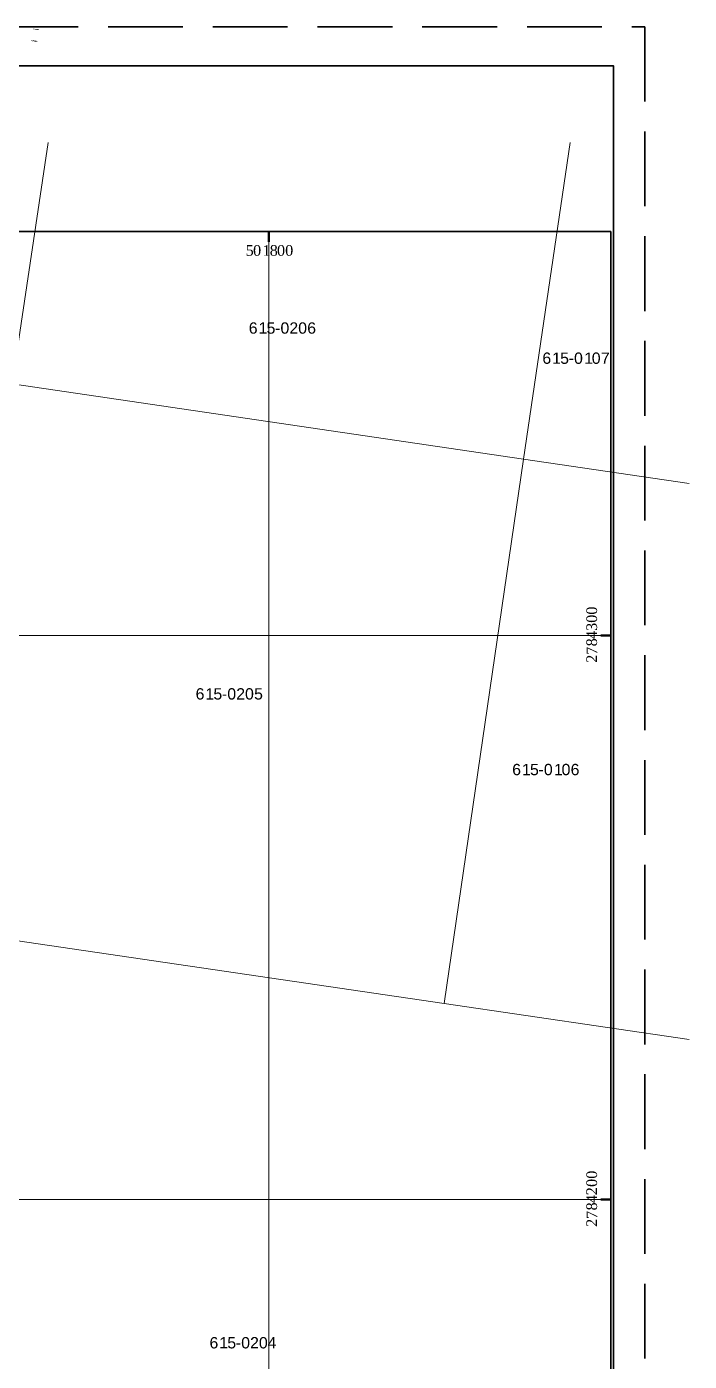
# Model space of a CAD drawing. Header units: inches. Extents: x 0.2 to 23.4, y 0.2 to 16.2.
# Drawn here: x 18.74 to 23.35, y 6.91 to 16.2 of the extents above; entities that cross this region are included whole.
import ezdxf

# ---------------------------------------------------------------- set-up
doc = ezdxf.new("R2010")
doc.units = ezdxf.units.IN
doc.header["$MEASUREMENT"] = 0
doc.linetypes.add('PDF_LineType328c69e9cd564e1fa5a4a7aff3a71530', pattern=[0.729167, 0.520833, -0.208333])
doc.layers.add('PDF_Geometry', color=7, linetype='Continuous', true_color=0x4ce600)
doc.layers.add('PDF_Text', color=7, linetype='Continuous')
doc.styles.add('PDF Arial', font='arial.ttf')
doc.styles.add('PDF Times New Roman', font='times.ttf')

msp = doc.modelspace()

# ---------------------------------------------------------------- linework, layer by layer
at = {"layer": 'PDF_Geometry', "color": 254, "linetype": 'PDF_LineType328c69e9cd564e1fa5a4a7aff3a71530', "lineweight": 35, "true_color": 0xcccccc}
msp.add_lwpolyline([(0.3467, 0.3325), (0.3467, 16.1978), (23.0408, 16.1978), (23.0408, 0.3325), (0.3467, 0.3325)], dxfattribs=at)
at = {"layer": 'PDF_Geometry', "color": 7, "lineweight": 35}
for points in [[(0.73, 0.6325), (0.73, 15.9245), (22.8241, 15.9245), (22.8241, 0.6325), (0.73, 0.6325)], [(11.8704, 2.3623), (11.8704, 14.7713), (22.8041, 14.7713), (22.8041, 2.3623), (11.8704, 2.3623)]]:
    msp.add_lwpolyline(points, dxfattribs=at)
at = {"layer": 'PDF_Geometry', "color": 7, "lineweight": 18}
for points in [[(22.5208, 15.3912), (22.1974, 13.1881), (18.6373, 13.7113), (18.8873, 15.3912)], [(23.3508, 13.0181), (22.1974, 13.1881), (22.5208, 15.3912)], [(18.6373, 13.7113), (22.1974, 13.1881), (21.6441, 9.3984), (18.0906, 9.9217), (18.6373, 13.7113)], [(23.3508, 9.1484), (21.6441, 9.3984), (22.1974, 13.1881)], [(22.1974, 13.1881), (23.3508, 13.0181)], [(18.0906, 9.9217), (21.6441, 9.3984), (23.3508, 9.1484)]]:
    msp.add_lwpolyline(points, dxfattribs=at)
at = {"layer": 'PDF_Geometry', "color": 8, "lineweight": 9, "true_color": 0x6e6e6e}
for points in [[(20.424, 2.3623), (20.424, 14.7713)], [(11.8704, 11.9615), (22.8041, 11.9615)], [(11.8704, 8.0352), (22.8041, 8.0352)]]:
    msp.add_lwpolyline(points, dxfattribs=at)
at = {"layer": 'PDF_Geometry', "color": 7, "lineweight": 50}
for points in [[(20.424, 14.7713), (20.424, 14.7013)], [(22.8041, 11.9615), (22.7341, 11.9615)], [(22.8041, 8.0352), (22.7341, 8.0352)]]:
    msp.add_lwpolyline(points, dxfattribs=at)

# ---------------------------------------------------------------- texts
at = {"layer": 'PDF_Text', "attachment_point": 7}
for s, insert, char_height, rotation, style in [('\\W0.836953;\\Q-0.00193;!', (18.7857, 16.1893), 0.035788, 261.69903, 'PDF Arial'), ('\\W0.836953;\\Q-0.00193;!', (18.789, 16.1893), 0.035788, 261.69903, 'PDF Arial'), ('\\W0.836953;\\Q-0.00193;!', (18.7723, 16.1093), 0.035788, 261.69903, 'PDF Arial'), ('\\W0.836953;\\Q-0.00193;!', (18.779, 16.1059), 0.035788, 261.69903, 'PDF Arial'), ('\\W0.999474;0', (22.7099, 12.1054), 0.074491, 90, 'PDF Times New Roman'), ('\\W0.999474;0', (22.7099, 12.0488), 0.074491, 90, 'PDF Times New Roman'), ('\\W1.000577;3', (22.7099, 11.9926), 0.074491, 90, 'PDF Times New Roman'), ('\\W0.999035;4', (22.7086, 11.9365), 0.074491, 90, 'PDF Times New Roman'), ('\\W0.996890;8', (22.7099, 11.8848), 0.074491, 90, 'PDF Times New Roman'), ('\\W0.999430;2', (22.7086, 11.7705), 0.074491, 90, 'PDF Times New Roman'), ('\\W1.002049;7', (22.7101, 11.8256), 0.074491, 90, 'PDF Times New Roman'), ('\\W0.999474;0', (22.7099, 8.1791), 0.074491, 90, 'PDF Times New Roman'), ('\\W0.999474;0', (22.7099, 8.1224), 0.074491, 90, 'PDF Times New Roman'), ('\\W0.999430;2', (22.7086, 8.0642), 0.074491, 90, 'PDF Times New Roman'), ('\\W0.996890;8', (22.7099, 7.9585), 0.074491, 90, 'PDF Times New Roman'), ('\\W0.999035;4', (22.7086, 8.0102), 0.074491, 90, 'PDF Times New Roman'), ('\\W1.002049;7', (22.7101, 7.8992), 0.074491, 90, 'PDF Times New Roman'), ('\\W0.999430;2', (22.7086, 7.8442), 0.074491, 90, 'PDF Times New Roman')]:
    msp.add_mtext(s, dxfattribs=dict(at, insert=insert, char_height=char_height, rotation=rotation, style=style))
for s, insert, char_height, style in [('\\W0.999518;5', (20.2626, 14.602), 0.0745, 'PDF Times New Roman'), ('\\W0.999474;0', (20.3147, 14.602), 0.0745, 'PDF Times New Roman'), ('\\W0.999009;1', (20.3803, 14.6032), 0.0745, 'PDF Times New Roman'), ('\\W0.996890;8', (20.4307, 14.602), 0.0745, 'PDF Times New Roman'), ('\\W0.999474;0', (20.4813, 14.602), 0.0745, 'PDF Times New Roman'), ('\\W0.999474;0', (20.538, 14.602), 0.0745, 'PDF Times New Roman'), ('\\W0.998941;6', (20.2848, 14.0599), 0.078743, 'PDF Arial'), ('\\W1.000949;1', (20.3527, 14.0613), 0.078743, 'PDF Arial'), ('\\W1.001554;5', (20.4086, 14.0599), 0.078743, 'PDF Arial'), ('\\W1.001712;0', (20.5053, 14.0599), 0.078743, 'PDF Arial'), ('\\W1.001005;2', (20.5673, 14.0613), 0.078743, 'PDF Arial'), ('\\W1.001712;0', (20.6286, 14.0599), 0.078743, 'PDF Arial'), ('\\W0.998941;6', (20.6915, 14.0599), 0.078743, 'PDF Arial'), ('\\W1.000575;-', (20.4675, 14.0613), 0.078743, 'PDF Arial'), ('\\W0.998941;6', (22.3282, 13.85), 0.078743, 'PDF Arial'), ('\\W1.000949;1', (22.3961, 13.8513), 0.078743, 'PDF Arial'), ('\\W1.001554;5', (22.452, 13.85), 0.078743, 'PDF Arial'), ('\\W1.000575;-', (22.5109, 13.8513), 0.078743, 'PDF Arial'), ('\\W1.001712;0', (22.5487, 13.85), 0.078743, 'PDF Arial'), ('\\W1.000949;1', (22.6194, 13.8513), 0.078743, 'PDF Arial'), ('\\W1.001712;0', (22.672, 13.85), 0.078743, 'PDF Arial'), ('\\W1.002074;7', (22.736, 13.8513), 0.078743, 'PDF Arial'), ('\\W0.998941;6', (19.9148, 11.5135), 0.078743, 'PDF Arial'), ('\\W1.000949;1', (19.9827, 11.5148), 0.078743, 'PDF Arial'), ('\\W1.001554;5', (20.0386, 11.5135), 0.078743, 'PDF Arial'), ('\\W1.000575;-', (20.0975, 11.5148), 0.078743, 'PDF Arial'), ('\\W1.001712;0', (20.1352, 11.5135), 0.078743, 'PDF Arial'), ('\\W1.001005;2', (20.1973, 11.5148), 0.078743, 'PDF Arial'), ('\\W1.001712;0', (20.2586, 11.5135), 0.078743, 'PDF Arial'), ('\\W1.001554;5', (20.3219, 11.5135), 0.078743, 'PDF Arial'), ('\\W0.998941;6', (22.1182, 10.9869), 0.078743, 'PDF Arial'), ('\\W1.000949;1', (22.1861, 10.9882), 0.078743, 'PDF Arial'), ('\\W1.001554;5', (22.242, 10.9869), 0.078743, 'PDF Arial'), ('\\W1.001712;0', (22.3386, 10.9869), 0.078743, 'PDF Arial'), ('\\W1.000949;1', (22.4094, 10.9882), 0.078743, 'PDF Arial'), ('\\W1.001712;0', (22.462, 10.9869), 0.078743, 'PDF Arial'), ('\\W0.998941;6', (22.5249, 10.9869), 0.078743, 'PDF Arial'), ('\\W1.000575;-', (22.3009, 10.9882), 0.078743, 'PDF Arial'), ('\\W0.998941;6', (20.0115, 6.9972), 0.078743, 'PDF Arial'), ('\\W1.000949;1', (20.0793, 6.9986), 0.078743, 'PDF Arial'), ('\\W1.001554;5', (20.1353, 6.9972), 0.078743, 'PDF Arial'), ('\\W1.001712;0', (20.2319, 6.9972), 0.078743, 'PDF Arial'), ('\\W1.001005;2', (20.2939, 6.9986), 0.078743, 'PDF Arial'), ('\\W1.001712;0', (20.3552, 6.9972), 0.078743, 'PDF Arial'), ('\\W1.000981;4', (20.4154, 6.9986), 0.078743, 'PDF Arial'), ('\\W1.000575;-', (20.1942, 6.9986), 0.078743, 'PDF Arial')]:
    msp.add_mtext(s, dxfattribs=dict(at, insert=insert, char_height=char_height, style=style))

doc.saveas('drawing.dxf')
